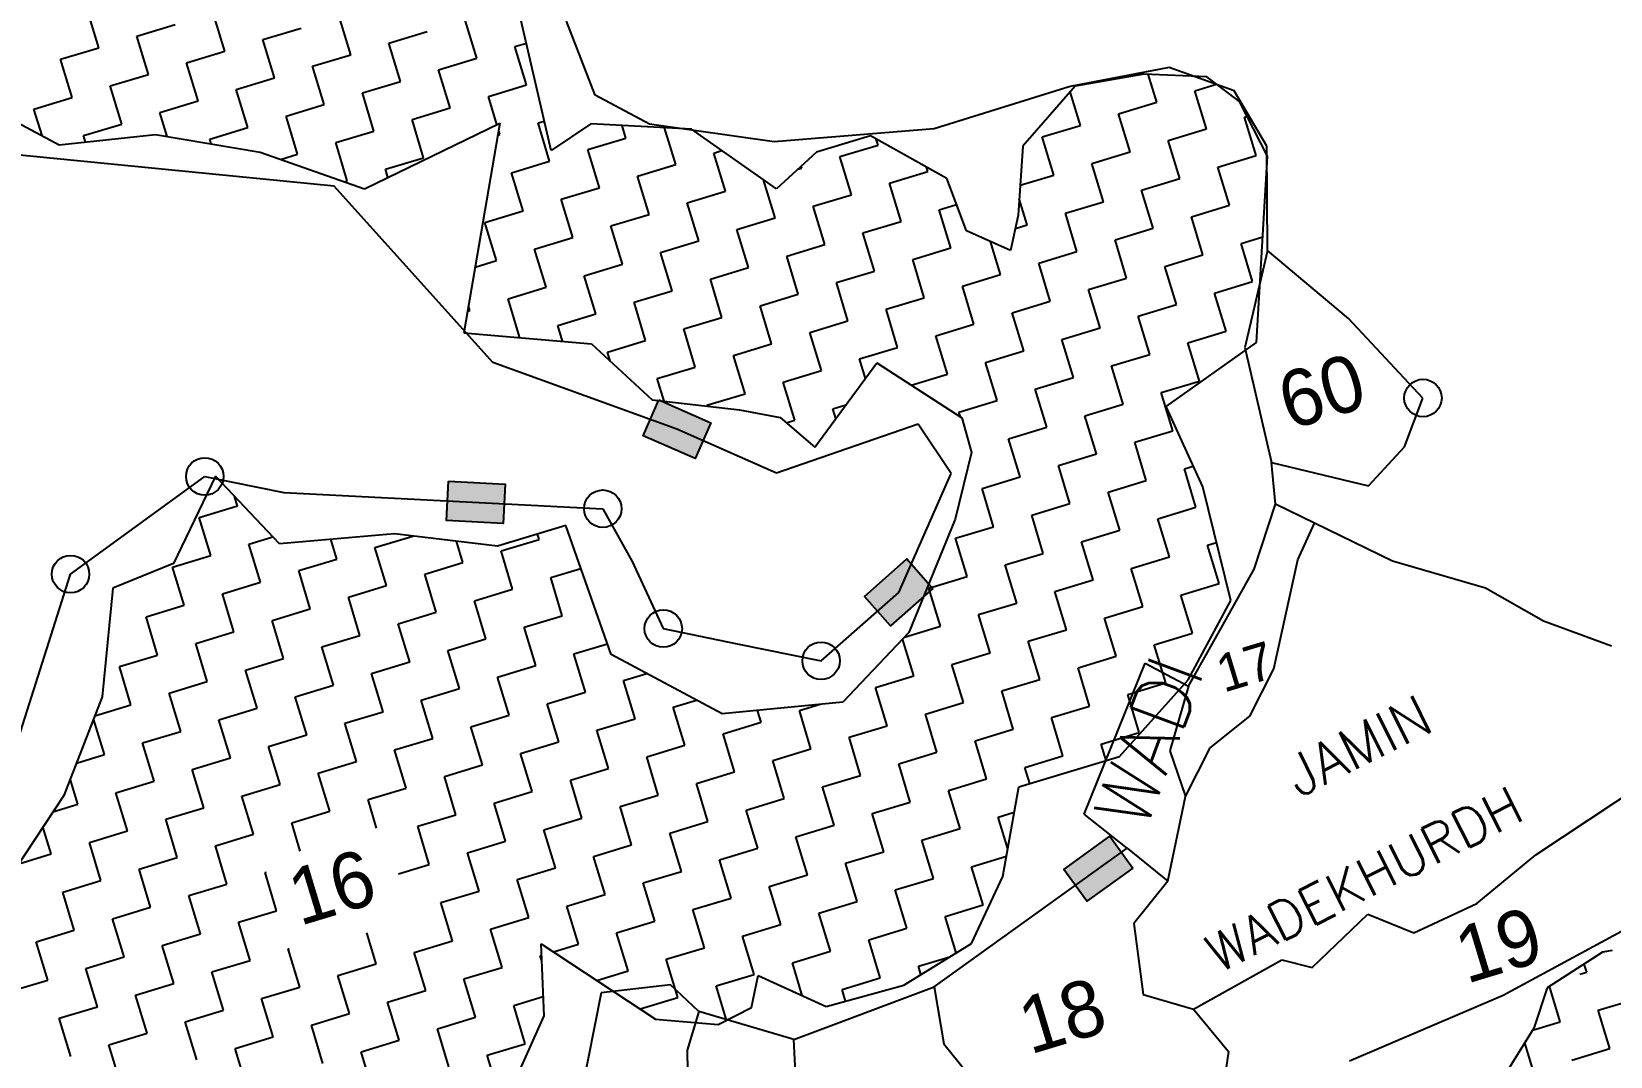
# Model space of a CAD drawing. Header units: metres. Extents: x 321628 to 324492, y 1843491 to 1846201.
# Drawn here: x 322134 to 322760, y 1845057 to 1845463 of the extents above; entities that cross this region are included whole.
import ezdxf

# ---------------------------------------------------------------- set-up
doc = ezdxf.new("R2010")
doc.units = ezdxf.units.M
doc.header["$LTSCALE"] = 0.3
for name, color, linetype in [('POLY_HATCH', 12, 'Continuous'), ('POLY_PARCEL', 6, 'Continuous'), ('POLY_WATER', 4, 'Continuous'), ('TEXT_MAPIN', 7, 'Continuous'), ('TEXT_MAPOUT', 7, 'Continuous'), ('TEXT_PARCEL', 7, 'Continuous'), ('V_BOUND_LINE', 7, 'Continuous')]:
    doc.layers.add(name, color=color, linetype=linetype)
doc.styles.get("Standard").update_dxf_attribs({"font": 'simplex.shx'})
doc.styles.add('TEXT_MAP', font='', dxfattribs={"height": 2.5})
doc.styles.get('TEXT_MAP').set_extended_font_data('Kruti Dev 050')

msp = doc.modelspace()

# ---------------------------------------------------------------- hatches: boundary and pattern name
for points in [[(322397.01, 1845294.09), (322403.3, 1845308.34), (322382.69, 1845317.43), (322376.4, 1845303.17)], [(322320.98, 1845268.44), (322321.76, 1845284), (322299.27, 1845285.14), (322298.48, 1845269.58)], [(322464.16, 1845239.46), (322474.46, 1845227.77), (322491.36, 1845242.66), (322481.06, 1845254.35)], [(322543.25, 1845131.28), (322552.34, 1845118.62), (322570.64, 1845131.77), (322561.54, 1845144.42)]]:
    msp.add_hatch(color=256).paths.add_polyline_path(points)

# ---------------------------------------------------------------- linework, layer by layer
for points in [[(322382.69, 1845317.43), (322403.3, 1845308.34), (322397.01, 1845294.09), (322376.4, 1845303.17)], [(322299.27, 1845285.14), (322321.76, 1845284), (322320.98, 1845268.44), (322298.48, 1845269.58)], [(322491.36, 1845242.66), (322474.46, 1845227.77), (322464.16, 1845239.46), (322481.06, 1845254.35)], [(322570.64, 1845131.77), (322552.34, 1845118.62), (322543.25, 1845131.28), (322561.54, 1845144.42)]]:
    msp.add_lwpolyline(points, close=True)
for centre in [(322685.66, 1845318.12), (322202.62, 1845287.02), (322360.43, 1845274.25), (322149.4, 1845248.31), (322384.44, 1845226.73), (322447, 1845213.96)]:
    msp.add_circle(centre, 7.42)
at = {"layer": 'POLY_HATCH'}
for p, q in [((322340.01, 1845416.27), (322317, 1845515.88)), ((322574.91, 1845446.54), (322547.76, 1845441.73)), ((322599.91, 1845445.43), (322574.91, 1845446.54)), ((322547.76, 1845441.73), (322527.01, 1845417.92)), ((322612.96, 1845435.64), (322599.91, 1845445.43)), ((322623.95, 1845414), (322612.96, 1845435.64)), ((322124.36, 1845429.44), (322144.93, 1845418.44)), ((322144.93, 1845418.44), (322183.07, 1845422.61)), ((322183.07, 1845422.61), (322224.62, 1845415.51)), ((322265.97, 1845400.97), (322319.64, 1845427.07)), ((322319.64, 1845427.07), (322305.39, 1845344.01)), ((322355.64, 1845426.79), (322340.01, 1845416.27)), ((322395.55, 1845424.65), (322355.64, 1845426.79)), ((322429.34, 1845401.02), (322395.55, 1845424.65)), ((322466.58, 1845421.98), (322445.19, 1845415.57)), ((322496.85, 1845405.17), (322466.58, 1845421.98)), ((322224.62, 1845415.51), (322265.97, 1845400.97)), ((322445.19, 1845415.57), (322429.34, 1845401.02)), ((322527.01, 1845417.92), (322525.15, 1845390.59)), ((322619.7, 1845340.13), (322623.95, 1845414)), ((322504.6, 1845384.36), (322496.85, 1845405.17)), ((322525.15, 1845390.59), (322522.14, 1845376.65)), ((322522.14, 1845376.65), (322504.6, 1845384.36)), ((322305.39, 1845344.01), (322355.97, 1845339.64)), ((322355.97, 1845339.64), (322379.96, 1845317.38)), ((322583.8, 1845314.74), (322619.7, 1845340.13)), ((322444.46, 1845298.6), (322469.09, 1845332.07)), ((322469.09, 1845332.07), (322502.78, 1845310.28)), ((322379.96, 1845317.38), (322414.63, 1845313.44)), ((322598.31, 1845282.85), (322583.8, 1845314.74)), ((322414.63, 1845313.44), (322430.76, 1845310.37)), ((322430.76, 1845310.37), (322444.46, 1845298.6)), ((322502.78, 1845310.28), (322506.65, 1845296.46)), ((322506.65, 1845296.46), (322500.17, 1845270.12)), ((322206.88, 1845287.1), (322190.25, 1845252.53)), ((322232.23, 1845260.32), (322206.88, 1845287.1)), ((322609.51, 1845237.86), (322598.31, 1845282.85)), ((322345.76, 1845267.64), (322318.69, 1845259.45)), ((322363.72, 1845216.49), (322345.76, 1845267.64)), ((322500.17, 1845270.12), (322481.77, 1845225.17)), ((322277.82, 1845264.29), (322232.23, 1845260.32)), ((322318.69, 1845259.45), (322277.82, 1845264.29)), ((322190.25, 1845252.53), (322166.12, 1845242.76)), ((322166.12, 1845242.76), (322161.94, 1845199.66)), ((322592.51, 1845206.37), (322609.51, 1845237.86)), ((322481.77, 1845225.17), (322455.65, 1845197.58)), ((322407.8, 1845192.93), (322363.72, 1845216.49)), ((322565.27, 1845176.07), (322592.51, 1845206.37)), ((322161.94, 1845199.66), (322146.68, 1845160.59)), ((322455.65, 1845197.58), (322407.8, 1845192.93)), ((322525.35, 1845163.98), (322565.27, 1845176.07)), ((322146.68, 1845160.59), (322116.32, 1845114.48)), ((322519.11, 1845128.43), (322525.35, 1845163.98)), ((322506.61, 1845101.91), (322519.11, 1845128.43)), ((322337.16, 1845073.29), (322335.96, 1845101.77)), ((322335.96, 1845101.77), (322381.31, 1845071.96)), ((322479.74, 1845085.37), (322506.61, 1845101.91)), ((322756.87, 1845098.4), (322734.92, 1845084.37)), ((322760.68, 1845099.1), (322756.87, 1845098.4)), ((322419.44, 1845076.51), (322422.11, 1845089.16)), ((322422.11, 1845089.16), (322449.04, 1845076.97)), ((322449.04, 1845076.97), (322479.74, 1845085.37)), ((322734.92, 1845084.37), (322729.64, 1845068.38)), ((322327.21, 1845050.74), (322337.16, 1845073.29)), ((322381.31, 1845071.96), (322406.18, 1845069.82)), ((322406.18, 1845069.82), (322419.44, 1845076.51)), ((322729.64, 1845068.38), (322716.6, 1845047.49))]:
    msp.add_line(p, q, dxfattribs=at)
at = {"layer": 'POLY_HATCH', "linetype": 'Continuous'}
for p, q in [((322160.55, 1845456.95), (322155.97, 1845472.09)), ((322175.68, 1845461.54), (322190.81, 1845466.12)), ((322210.53, 1845455.57), (322205.94, 1845470.7)), ((322260.5, 1845454.19), (322255.92, 1845469.32)), ((322310.48, 1845452.81), (322305.9, 1845467.94)), ((322180.27, 1845446.41), (322175.68, 1845461.54)), ((322225.66, 1845460.16), (322240.79, 1845464.74)), ((322230.24, 1845445.03), (322225.66, 1845460.16)), ((322275.64, 1845458.77), (322290.77, 1845463.36)), ((322280.22, 1845443.64), (322275.64, 1845458.77)), ((322325.61, 1845457.39), (322330.19, 1845458.78)), ((322145.42, 1845452.37), (322160.55, 1845456.95)), ((322150, 1845437.24), (322145.42, 1845452.37)), ((322195.4, 1845450.99), (322210.53, 1845455.57)), ((322245.37, 1845449.61), (322260.5, 1845454.19)), ((322295.35, 1845448.23), (322310.48, 1845452.81)), ((322330.2, 1845442.26), (322325.61, 1845457.39)), ((322165.13, 1845441.82), (322180.27, 1845446.41)), ((322199.98, 1845435.86), (322195.4, 1845450.99)), ((322249.96, 1845434.48), (322245.37, 1845449.61)), ((322299.93, 1845433.1), (322295.35, 1845448.23)), ((322580.08, 1845435.35), (322576.71, 1845446.46)), ((322169.72, 1845426.69), (322165.13, 1845441.82)), ((322215.11, 1845440.44), (322230.24, 1845445.03)), ((322219.69, 1845425.31), (322215.11, 1845440.44)), ((322265.09, 1845439.06), (322280.22, 1845443.64)), ((322315.06, 1845437.68), (322330.2, 1845442.26)), ((322595.21, 1845439.94), (322603.77, 1845442.53)), ((322599.79, 1845424.81), (322595.21, 1845439.94)), ((322134.87, 1845432.66), (322150, 1845437.24)), ((322184.85, 1845431.28), (322199.98, 1845435.86)), ((322234.83, 1845429.89), (322249.96, 1845434.48)), ((322269.67, 1845423.93), (322265.09, 1845439.06)), ((322318.45, 1845426.49), (322315.06, 1845437.68)), ((322549.82, 1845426.19), (322545.79, 1845439.47)), ((322564.95, 1845430.77), (322580.08, 1845435.35)), ((322138.07, 1845422.11), (322134.87, 1845432.66)), ((322187.71, 1845421.82), (322184.85, 1845431.28)), ((322239.41, 1845414.76), (322234.83, 1845429.89)), ((322284.8, 1845428.51), (322299.93, 1845433.1)), ((322289.38, 1845413.38), (322284.8, 1845428.51)), ((322334.78, 1845427.13), (322337.32, 1845427.9)), ((322569.53, 1845415.64), (322564.95, 1845430.77)), ((322614.92, 1845429.39), (322615.97, 1845429.71)), ((322619.51, 1845414.26), (322614.92, 1845429.39)), ((322154.59, 1845422.11), (322169.72, 1845426.69)), ((322155.35, 1845419.58), (322154.59, 1845422.11)), ((322204.56, 1845420.73), (322219.69, 1845425.31)), ((322254.54, 1845419.35), (322269.67, 1845423.93)), ((322318.82, 1845422.3), (322319.65, 1845422.55)), ((322319.65, 1845422.55), (322319.15, 1845424.2)), ((322339.36, 1845412), (322334.78, 1845427.13)), ((322354.49, 1845416.58), (322369.62, 1845421.17)), ((322369.62, 1845421.17), (322368.12, 1845426.12)), ((322389.34, 1845410.62), (322384.91, 1845425.22)), ((322534.68, 1845421.61), (322549.82, 1845426.19)), ((322539.27, 1845406.47), (322534.68, 1845421.61)), ((322584.66, 1845420.22), (322599.79, 1845424.81)), ((322205.13, 1845418.84), (322204.56, 1845420.73)), ((322232.61, 1845412.7), (322239.41, 1845414.76)), ((322259.12, 1845404.21), (322254.54, 1845419.35)), ((322359.08, 1845401.45), (322354.49, 1845416.58)), ((322404.47, 1845415.2), (322407.67, 1845416.17)), ((322409.05, 1845400.07), (322404.47, 1845415.2)), ((322454.45, 1845413.82), (322469.58, 1845418.4)), ((322469.58, 1845418.4), (322468.88, 1845420.69)), ((322554.4, 1845411.06), (322569.53, 1845415.64)), ((322589.24, 1845405.09), (322584.66, 1845420.22)), ((322274.25, 1845408.8), (322289.38, 1845413.38)), ((322275.26, 1845405.48), (322274.25, 1845408.8)), ((322324.23, 1845407.42), (322339.36, 1845412)), ((322374.21, 1845406.04), (322389.34, 1845410.62)), ((322437.79, 1845408.78), (322439.31, 1845409.24)), ((322439.31, 1845409.24), (322439.09, 1845409.97)), ((322459.03, 1845398.69), (322454.45, 1845413.82)), ((322489.29, 1845407.86), (322488.74, 1845409.67)), ((322558.98, 1845395.93), (322554.4, 1845411.06)), ((322604.37, 1845409.68), (322619.51, 1845414.26)), ((322608.96, 1845394.54), (322604.37, 1845409.68)), ((322257.84, 1845403.83), (322259.12, 1845404.21)), ((322328.81, 1845392.29), (322324.23, 1845407.42)), ((322378.79, 1845390.9), (322374.21, 1845406.04)), ((322428.77, 1845389.52), (322424.19, 1845404.62)), ((322474.16, 1845403.27), (322489.29, 1845407.86)), ((322478.74, 1845388.14), (322474.16, 1845403.27)), ((322525.96, 1845402.44), (322539.27, 1845406.47)), ((322574.11, 1845400.51), (322589.24, 1845405.09)), ((322343.94, 1845396.87), (322359.08, 1845401.45)), ((322348.53, 1845381.74), (322343.94, 1845396.87)), ((322393.92, 1845395.49), (322409.05, 1845400.07)), ((322443.9, 1845394.11), (322459.03, 1845398.69)), ((322528.72, 1845386.76), (322525.59, 1845397.08)), ((322578.7, 1845385.38), (322574.11, 1845400.51)), ((322313.68, 1845387.7), (322328.81, 1845392.29)), ((322363.66, 1845386.32), (322378.79, 1845390.9)), ((322398.5, 1845380.36), (322393.92, 1845395.49)), ((322448.48, 1845378.97), (322443.9, 1845394.11)), ((322493.87, 1845392.72), (322500.71, 1845394.8)), ((322498.46, 1845377.59), (322493.87, 1845392.72)), ((322543.85, 1845391.34), (322558.98, 1845395.93)), ((322548.43, 1845376.21), (322543.85, 1845391.34)), ((322593.83, 1845389.96), (322608.96, 1845394.54)), ((322598.41, 1845374.83), (322593.83, 1845389.96)), ((322318.27, 1845372.57), (322313.68, 1845387.7)), ((322368.24, 1845371.19), (322363.66, 1845386.32)), ((322413.64, 1845384.94), (322428.77, 1845389.52)), ((322418.22, 1845369.81), (322413.64, 1845384.94)), ((322463.61, 1845383.56), (322478.74, 1845388.14)), ((322468.2, 1845368.43), (322463.61, 1845383.56)), ((322524.02, 1845385.34), (322528.72, 1845386.76)), ((322563.56, 1845380.8), (322578.7, 1845385.38)), ((322333.4, 1845377.15), (322348.53, 1845381.74)), ((322383.37, 1845375.77), (322398.5, 1845380.36)), ((322433.35, 1845374.39), (322448.48, 1845378.97)), ((322483.33, 1845373.01), (322498.46, 1845377.59)), ((322518.17, 1845367.05), (322514.21, 1845380.13)), ((322568.15, 1845365.66), (322563.56, 1845380.8)), ((322613.54, 1845379.41), (322622.11, 1845382.01)), ((322618.12, 1845364.28), (322613.54, 1845379.41)), ((322309.85, 1845370.02), (322318.27, 1845372.57)), ((322337.98, 1845362.02), (322333.4, 1845377.15)), ((322353.11, 1845366.61), (322368.24, 1845371.19)), ((322387.96, 1845360.64), (322383.37, 1845375.77)), ((322437.93, 1845359.26), (322433.35, 1845374.39)), ((322487.91, 1845357.88), (322483.33, 1845373.01)), ((322533.3, 1845371.63), (322548.43, 1845376.21)), ((322537.89, 1845356.5), (322533.3, 1845371.63)), ((322583.28, 1845370.25), (322598.41, 1845374.83)), ((322357.69, 1845351.48), (322353.11, 1845366.61)), ((322403.09, 1845365.23), (322418.22, 1845369.81)), ((322407.67, 1845350.09), (322403.09, 1845365.23)), ((322453.06, 1845363.84), (322468.2, 1845368.43)), ((322503.04, 1845362.46), (322518.17, 1845367.05)), ((322553.02, 1845361.08), (322568.15, 1845365.66)), ((322587.86, 1845355.12), (322583.28, 1845370.25)), ((322322.85, 1845357.44), (322337.98, 1845362.02)), ((322372.83, 1845356.06), (322387.96, 1845360.64)), ((322422.8, 1845354.68), (322437.93, 1845359.26)), ((322457.65, 1845348.71), (322453.06, 1845363.84)), ((322507.62, 1845347.33), (322503.04, 1845362.46)), ((322557.6, 1845345.95), (322553.02, 1845361.08)), ((322602.99, 1845359.7), (322618.12, 1845364.28)), ((322607.58, 1845344.57), (322602.99, 1845359.7)), ((322306.87, 1845352.6), (322307.72, 1845352.86)), ((322307.72, 1845352.86), (322307.2, 1845354.56)), ((322327.43, 1845342.31), (322322.85, 1845357.44)), ((322377.41, 1845340.93), (322372.83, 1845356.06)), ((322427.39, 1845339.55), (322422.8, 1845354.68)), ((322472.78, 1845353.3), (322487.91, 1845357.88)), ((322477.36, 1845338.16), (322472.78, 1845353.3)), ((322522.75, 1845351.91), (322537.89, 1845356.5)), ((322572.73, 1845350.53), (322587.86, 1845355.12)), ((322342.56, 1845346.89), (322357.69, 1845351.48)), ((322344.46, 1845340.63), (322342.56, 1845346.89)), ((322392.54, 1845345.51), (322407.67, 1845350.09)), ((322442.52, 1845344.13), (322457.65, 1845348.71)), ((322492.49, 1845342.75), (322507.62, 1845347.33)), ((322527.34, 1845336.78), (322522.75, 1845351.91)), ((322542.47, 1845341.37), (322557.6, 1845345.95)), ((322577.31, 1845335.4), (322572.73, 1845350.53)), ((322326.9, 1845342.15), (322327.43, 1845342.31)), ((322362.28, 1845336.34), (322377.41, 1845340.93)), ((322397.12, 1845330.38), (322392.54, 1845345.51)), ((322447.1, 1845329), (322442.52, 1845344.13)), ((322497.08, 1845327.62), (322492.49, 1845342.75)), ((322547.05, 1845326.24), (322542.47, 1845341.37)), ((322592.45, 1845339.99), (322607.58, 1845344.57)), ((322597.03, 1845324.85), (322592.45, 1845339.99)), ((322363.36, 1845332.78), (322362.28, 1845336.34)), ((322412.25, 1845334.96), (322427.39, 1845339.55)), ((322416.84, 1845319.83), (322412.25, 1845334.96)), ((322462.23, 1845333.58), (322477.36, 1845338.16)), ((322464.56, 1845325.91), (322462.23, 1845333.58)), ((322512.21, 1845332.2), (322527.34, 1845336.78)), ((322562.18, 1845330.82), (322577.31, 1845335.4)), ((322381.99, 1845325.8), (322397.12, 1845330.38)), ((322431.97, 1845324.42), (322447.1, 1845329)), ((322482.71, 1845323.27), (322497.08, 1845327.62)), ((322516.79, 1845317.07), (322512.21, 1845332.2)), ((322566.77, 1845315.69), (322562.18, 1845330.82)), ((322384.71, 1845316.84), (322381.99, 1845325.8)), ((322436.55, 1845309.28), (322431.97, 1845324.42)), ((322531.92, 1845321.65), (322547.05, 1845326.24)), ((322536.5, 1845306.52), (322531.92, 1845321.65)), ((322581.9, 1845320.27), (322597.03, 1845324.85)), ((322401.71, 1845315.25), (322416.84, 1845319.83)), ((322401.81, 1845314.9), (322401.71, 1845315.25)), ((322451.68, 1845313.87), (322456.85, 1845315.43)), ((322501.66, 1845312.49), (322516.79, 1845317.07)), ((322551.64, 1845311.1), (322566.77, 1845315.69)), ((322586.48, 1845305.14), (322581.9, 1845320.27)), ((322433.21, 1845308.27), (322436.55, 1845309.28)), ((322452.85, 1845310), (322451.68, 1845313.87)), ((322502.21, 1845310.65), (322501.66, 1845312.49)), ((322556.22, 1845295.97), (322551.64, 1845311.1)), ((322521.37, 1845301.94), (322536.5, 1845306.52)), ((322571.35, 1845300.56), (322586.48, 1845305.14)), ((322525.96, 1845286.81), (322521.37, 1845301.94)), ((322541.09, 1845291.39), (322556.22, 1845295.97)), ((322575.93, 1845285.43), (322571.35, 1845300.56)), ((322545.67, 1845276.26), (322541.09, 1845291.39)), ((322591.06, 1845290.01), (322594.57, 1845291.07)), ((322595.65, 1845274.88), (322591.06, 1845290.01)), ((322510.83, 1845282.22), (322525.96, 1845286.81)), ((322560.8, 1845280.84), (322575.93, 1845285.43)), ((322215.55, 1845275.38), (322214.41, 1845279.14)), ((322515.41, 1845267.09), (322510.83, 1845282.22)), ((322565.39, 1845265.71), (322560.8, 1845280.84)), ((322200.42, 1845270.8), (322215.55, 1845275.38)), ((322205, 1845255.67), (322200.42, 1845270.8)), ((322530.54, 1845271.68), (322545.67, 1845276.26)), ((322535.12, 1845256.54), (322530.54, 1845271.68)), ((322580.52, 1845270.29), (322595.65, 1845274.88)), ((322500.28, 1845262.51), (322515.41, 1845267.09)), ((322550.25, 1845261.13), (322565.39, 1845265.71)), ((322585.1, 1845255.16), (322580.52, 1845270.29)), ((322220.13, 1845260.25), (322229.58, 1845263.11)), ((322224.72, 1845245.12), (322220.13, 1845260.25)), ((322254.98, 1845254.29), (322252.61, 1845262.1)), ((322270.11, 1845258.87), (322285.14, 1845263.42)), ((322274.69, 1845243.74), (322270.11, 1845258.87)), ((322304.95, 1845252.9), (322302.39, 1845261.38)), ((322320.09, 1845257.49), (322335.22, 1845262.07)), ((322335.22, 1845262.07), (322334.56, 1845264.25)), ((322504.86, 1845247.38), (322500.28, 1845262.51)), ((322554.84, 1845246), (322550.25, 1845261.13)), ((322600.23, 1845259.75), (322603.79, 1845260.83)), ((322604.81, 1845244.62), (322600.23, 1845259.75)), ((322189.87, 1845251.08), (322205, 1845255.67)), ((322239.85, 1845249.7), (322254.98, 1845254.29)), ((322289.82, 1845248.32), (322304.95, 1845252.9)), ((322324.67, 1845242.36), (322320.09, 1845257.49)), ((322519.99, 1845251.96), (322535.12, 1845256.54)), ((322569.97, 1845250.58), (322585.1, 1845255.16)), ((322194.45, 1845235.95), (322189.87, 1845251.08)), ((322244.43, 1845234.57), (322239.85, 1845249.7)), ((322294.41, 1845233.19), (322289.82, 1845248.32)), ((322339.8, 1845246.94), (322351.76, 1845250.56)), ((322344.38, 1845231.81), (322339.8, 1845246.94)), ((322489.73, 1845242.8), (322504.86, 1845247.38)), ((322524.58, 1845236.83), (322519.99, 1845251.96)), ((322539.71, 1845241.41), (322554.84, 1845246)), ((322574.55, 1845235.45), (322569.97, 1845250.58)), ((322209.59, 1845240.54), (322224.72, 1845245.12)), ((322214.17, 1845225.4), (322209.59, 1845240.54)), ((322259.56, 1845239.15), (322274.69, 1845243.74)), ((322309.54, 1845237.77), (322324.67, 1845242.36)), ((322494.31, 1845227.66), (322489.73, 1845242.8)), ((322544.29, 1845226.28), (322539.71, 1845241.41)), ((322589.68, 1845240.03), (322604.81, 1845244.62)), ((322594.27, 1845224.9), (322589.68, 1845240.03)), ((322179.32, 1845231.37), (322194.45, 1845235.95)), ((322229.3, 1845229.99), (322244.43, 1845234.57)), ((322264.14, 1845224.02), (322259.56, 1845239.15)), ((322279.28, 1845228.61), (322294.41, 1845233.19)), ((322314.12, 1845222.64), (322309.54, 1845237.77)), ((322509.44, 1845232.25), (322524.58, 1845236.83)), ((322559.42, 1845230.87), (322574.55, 1845235.45)), ((322183.91, 1845216.24), (322179.32, 1845231.37)), ((322233.88, 1845214.86), (322229.3, 1845229.99)), ((322283.86, 1845213.48), (322279.28, 1845228.61)), ((322329.25, 1845227.23), (322344.38, 1845231.81)), ((322333.84, 1845212.09), (322329.25, 1845227.23)), ((322480.03, 1845223.34), (322494.31, 1845227.66)), ((322514.03, 1845217.12), (322509.44, 1845232.25)), ((322564, 1845215.73), (322559.42, 1845230.87)), ((322199.04, 1845220.82), (322214.17, 1845225.4)), ((322203.62, 1845205.69), (322199.04, 1845220.82)), ((322249.01, 1845219.44), (322264.14, 1845224.02)), ((322298.99, 1845218.06), (322314.12, 1845222.64)), ((322348.97, 1845216.68), (322362.24, 1845220.7)), ((322483.77, 1845207.95), (322479.33, 1845222.6)), ((322529.16, 1845221.7), (322544.29, 1845226.28)), ((322533.74, 1845206.57), (322529.16, 1845221.7)), ((322579.13, 1845220.32), (322594.27, 1845224.9)), ((322168.78, 1845211.66), (322183.91, 1845216.24)), ((322218.75, 1845210.27), (322233.88, 1845214.86)), ((322253.6, 1845204.31), (322249.01, 1845219.44)), ((322303.57, 1845202.93), (322298.99, 1845218.06)), ((322353.55, 1845201.55), (322348.97, 1845216.68)), ((322498.9, 1845212.53), (322514.03, 1845217.12)), ((322548.87, 1845211.15), (322564, 1845215.73)), ((322583.72, 1845205.19), (322579.13, 1845220.32)), ((322173.36, 1845196.52), (322168.78, 1845211.66)), ((322223.33, 1845195.14), (322218.75, 1845210.27)), ((322268.73, 1845208.89), (322283.86, 1845213.48)), ((322273.31, 1845193.76), (322268.73, 1845208.89)), ((322318.7, 1845207.51), (322333.84, 1845212.09)), ((322368.68, 1845206.13), (322377.88, 1845208.92)), ((322503.48, 1845197.4), (322498.9, 1845212.53)), ((322553.46, 1845196.02), (322548.87, 1845211.15)), ((322188.49, 1845201.11), (322203.62, 1845205.69)), ((322238.47, 1845199.73), (322253.6, 1845204.31)), ((322288.44, 1845198.34), (322303.57, 1845202.93)), ((322323.29, 1845192.38), (322318.7, 1845207.51)), ((322373.26, 1845191), (322368.68, 1845206.13)), ((322468.63, 1845203.37), (322483.77, 1845207.95)), ((322473.22, 1845188.24), (322468.63, 1845203.37)), ((322518.61, 1845201.99), (322533.74, 1845206.57)), ((322523.19, 1845186.85), (322518.61, 1845201.99)), ((322568.59, 1845200.6), (322583.72, 1845205.19)), ((322159.02, 1845192.18), (322173.36, 1845196.52)), ((322193.07, 1845185.98), (322188.49, 1845201.11)), ((322243.05, 1845184.59), (322238.47, 1845199.73)), ((322293.03, 1845183.21), (322288.44, 1845198.34)), ((322338.42, 1845196.96), (322353.55, 1845201.55)), ((322343, 1845181.83), (322338.42, 1845196.96)), ((322388.4, 1845195.58), (322397.61, 1845198.37)), ((322438.37, 1845194.2), (322446.62, 1845196.7)), ((322488.35, 1845192.82), (322503.48, 1845197.4)), ((322538.32, 1845191.44), (322553.46, 1845196.02)), ((322573.17, 1845185.47), (322568.59, 1845200.6)), ((322162.81, 1845176.81), (322158.53, 1845190.94)), ((322208.2, 1845190.56), (322223.33, 1845195.14)), ((322212.79, 1845175.43), (322208.2, 1845190.56)), ((322258.18, 1845189.18), (322273.31, 1845193.76)), ((322308.16, 1845187.8), (322323.29, 1845192.38)), ((322358.13, 1845186.42), (322373.26, 1845191)), ((322392.98, 1845180.45), (322388.4, 1845195.58)), ((322408.11, 1845185.03), (322423.24, 1845189.62)), ((322423.24, 1845189.62), (322421.83, 1845194.29)), ((322442.96, 1845179.07), (322438.37, 1845194.2)), ((322492.93, 1845177.69), (322488.35, 1845192.82)), ((322542.91, 1845176.31), (322538.32, 1845191.44)), ((322177.94, 1845181.39), (322193.07, 1845185.98)), ((322227.92, 1845180.01), (322243.05, 1845184.59)), ((322262.76, 1845174.05), (322258.18, 1845189.18)), ((322277.89, 1845178.63), (322293.03, 1845183.21)), ((322312.74, 1845172.67), (322308.16, 1845187.8)), ((322362.72, 1845171.28), (322358.13, 1845186.42)), ((322412.69, 1845169.9), (322408.11, 1845185.03)), ((322458.09, 1845183.65), (322473.22, 1845188.24)), ((322462.67, 1845168.52), (322458.09, 1845183.65)), ((322508.06, 1845182.27), (322523.19, 1845186.85)), ((322558.04, 1845180.89), (322573.17, 1845185.47)), ((322182.52, 1845166.26), (322177.94, 1845181.39)), ((322232.5, 1845164.88), (322227.92, 1845180.01)), ((322282.48, 1845163.5), (322277.89, 1845178.63)), ((322327.87, 1845177.25), (322343, 1845181.83)), ((322332.45, 1845162.12), (322327.87, 1845177.25)), ((322377.85, 1845175.87), (322392.98, 1845180.45)), ((322427.82, 1845174.49), (322442.96, 1845179.07)), ((322477.8, 1845173.1), (322492.93, 1845177.69)), ((322512.65, 1845167.14), (322508.06, 1845182.27)), ((322559.98, 1845174.47), (322558.04, 1845180.89)), ((322151.7, 1845173.44), (322162.81, 1845176.81)), ((322197.66, 1845170.85), (322212.79, 1845175.43)), ((322202.24, 1845155.71), (322197.66, 1845170.85)), ((322247.63, 1845169.46), (322262.76, 1845174.05)), ((322297.61, 1845168.08), (322312.74, 1845172.67)), ((322347.59, 1845166.7), (322362.72, 1845171.28)), ((322382.43, 1845160.74), (322377.85, 1845175.87)), ((322432.41, 1845159.35), (322427.82, 1845174.49)), ((322482.38, 1845157.97), (322477.8, 1845173.1)), ((322527.78, 1845171.72), (322542.91, 1845176.31)), ((322529.72, 1845165.3), (322527.78, 1845171.72)), ((322152.26, 1845157.1), (322149.23, 1845167.11)), ((322167.39, 1845161.68), (322182.52, 1845166.26)), ((322217.37, 1845160.3), (322232.5, 1845164.88)), ((322252.22, 1845154.33), (322247.63, 1845169.46)), ((322302.19, 1845152.95), (322297.61, 1845168.08)), ((322352.17, 1845151.57), (322347.59, 1845166.7)), ((322397.56, 1845165.32), (322412.69, 1845169.9)), ((322402.15, 1845150.19), (322397.56, 1845165.32)), ((322447.54, 1845163.94), (322462.67, 1845168.52)), ((322497.51, 1845162.56), (322512.65, 1845167.14)), ((322171.98, 1845146.55), (322167.39, 1845161.68)), ((322221.95, 1845145.17), (322217.37, 1845160.3)), ((322267.35, 1845158.92), (322282.48, 1845163.5)), ((322270.76, 1845147.64), (322267.35, 1845158.92)), ((322317.32, 1845157.53), (322332.45, 1845162.12)), ((322367.3, 1845156.15), (322382.43, 1845160.74)), ((322417.28, 1845154.77), (322432.41, 1845159.35)), ((322452.12, 1845148.81), (322447.54, 1845163.94)), ((322502.1, 1845147.43), (322497.51, 1845162.56)), ((322142.42, 1845154.11), (322152.26, 1845157.1)), ((322187.11, 1845151.13), (322202.24, 1845155.71)), ((322237.08, 1845149.75), (322252.22, 1845154.33)), ((322287.06, 1845148.37), (322302.19, 1845152.95)), ((322321.91, 1845142.4), (322317.32, 1845157.53)), ((322371.88, 1845141.02), (322367.3, 1845156.15)), ((322421.86, 1845139.64), (322417.28, 1845154.77)), ((322467.25, 1845153.39), (322482.38, 1845157.97)), ((322471.84, 1845138.26), (322467.25, 1845153.39)), ((322517.23, 1845152.01), (322523.59, 1845153.94)), ((322521.04, 1845139.42), (322517.23, 1845152.01)), ((322141.71, 1845137.38), (322138.46, 1845148.11)), ((322156.85, 1845141.96), (322171.98, 1845146.55)), ((322191.69, 1845136), (322187.11, 1845151.13)), ((322240.5, 1845138.48), (322237.08, 1845149.75)), ((322291.64, 1845133.24), (322287.06, 1845148.37)), ((322337.04, 1845146.99), (322352.17, 1845151.57)), ((322341.62, 1845131.86), (322337.04, 1845146.99)), ((322387.01, 1845145.61), (322402.15, 1845150.19)), ((322391.6, 1845130.47), (322387.01, 1845145.61)), ((322436.99, 1845144.22), (322452.12, 1845148.81)), ((322486.97, 1845142.84), (322502.1, 1845147.43)), ((322161.43, 1845126.83), (322156.85, 1845141.96)), ((322206.82, 1845140.58), (322221.95, 1845145.17)), ((322211.41, 1845125.45), (322206.82, 1845140.58)), ((322306.78, 1845137.82), (322321.91, 1845142.4)), ((322356.75, 1845136.44), (322371.88, 1845141.02)), ((322406.73, 1845135.06), (322421.86, 1845139.64)), ((322441.57, 1845129.09), (322436.99, 1845144.22)), ((322491.55, 1845127.71), (322486.97, 1845142.84)), ((322128.83, 1845133.48), (322141.71, 1845137.38)), ((322176.56, 1845131.42), (322191.69, 1845136)), ((322279.42, 1845129.53), (322291.64, 1845133.24)), ((322311.36, 1845122.69), (322306.78, 1845137.82)), ((322361.34, 1845121.31), (322356.75, 1845136.44)), ((322411.31, 1845119.93), (322406.73, 1845135.06)), ((322456.7, 1845133.68), (322471.84, 1845138.26)), ((322461.29, 1845118.54), (322456.7, 1845133.68)), ((322506.68, 1845132.29), (322520.53, 1845136.49)), ((322146.3, 1845122.25), (322161.43, 1845126.83)), ((322181.14, 1845116.29), (322176.56, 1845131.42)), ((322226.54, 1845130.04), (322227.06, 1845130.19)), ((322231.12, 1845114.9), (322226.54, 1845130.04)), ((322326.49, 1845127.27), (322341.62, 1845131.86)), ((322331.07, 1845112.14), (322326.49, 1845127.27)), ((322376.47, 1845125.89), (322391.6, 1845130.47)), ((322426.44, 1845124.51), (322441.57, 1845129.09)), ((322476.42, 1845123.13), (322491.55, 1845127.71)), ((322511.26, 1845117.16), (322506.68, 1845132.29)), ((322150.88, 1845107.12), (322146.3, 1845122.25)), ((322196.27, 1845120.87), (322211.41, 1845125.45)), ((322200.86, 1845105.74), (322196.27, 1845120.87)), ((322296.23, 1845118.11), (322311.36, 1845122.69)), ((322346.2, 1845116.72), (322361.34, 1845121.31)), ((322381.05, 1845110.76), (322376.47, 1845125.89)), ((322431.03, 1845109.38), (322426.44, 1845124.51)), ((322481, 1845108), (322476.42, 1845123.13)), ((322166.01, 1845111.7), (322181.14, 1845116.29)), ((322215.99, 1845110.32), (322231.12, 1845114.9)), ((322300.81, 1845102.97), (322296.23, 1845118.11)), ((322350.79, 1845101.59), (322346.2, 1845116.72)), ((322396.18, 1845115.34), (322411.31, 1845119.93)), ((322400.76, 1845100.21), (322396.18, 1845115.34)), ((322446.16, 1845113.96), (322461.29, 1845118.54)), ((322496.13, 1845112.58), (322511.26, 1845117.16)), ((322170.6, 1845096.57), (322166.01, 1845111.7)), ((322220.57, 1845095.19), (322215.99, 1845110.32)), ((322315.94, 1845107.56), (322331.07, 1845112.14)), ((322365.92, 1845106.18), (322381.05, 1845110.76)), ((322415.89, 1845104.8), (322431.03, 1845109.38)), ((322450.74, 1845098.83), (322446.16, 1845113.96)), ((322465.87, 1845103.41), (322481, 1845108)), ((322500.5, 1845098.15), (322496.13, 1845112.58)), ((322135.75, 1845102.54), (322150.88, 1845107.12)), ((322140.33, 1845087.4), (322135.75, 1845102.54)), ((322185.73, 1845101.15), (322200.86, 1845105.74)), ((322270.55, 1845093.81), (322266.81, 1845106.14)), ((322285.68, 1845098.39), (322300.81, 1845102.97)), ((322320.52, 1845092.43), (322315.94, 1845107.56)), ((322370.5, 1845091.05), (322365.92, 1845106.18)), ((322420.48, 1845089.66), (322415.89, 1845104.8)), ((322470.45, 1845088.28), (322465.87, 1845103.41)), ((322155.46, 1845091.99), (322170.6, 1845096.57)), ((322190.31, 1845086.02), (322185.73, 1845101.15)), ((322235.7, 1845099.77), (322236.23, 1845099.93)), ((322240.29, 1845084.64), (322235.7, 1845099.77)), ((322290.26, 1845083.26), (322285.68, 1845098.39)), ((322335.66, 1845097.01), (322336.16, 1845097.16)), ((322336.25, 1845095.06), (322335.66, 1845097.01)), ((322340.83, 1845098.58), (322350.79, 1845101.59)), ((322385.63, 1845095.63), (322400.76, 1845100.21)), ((322390.22, 1845080.5), (322385.63, 1845095.63)), ((322435.61, 1845094.25), (322450.74, 1845098.83)), ((322485.59, 1845092.87), (322498.05, 1845096.64)), ((322160.05, 1845076.86), (322155.46, 1845091.99)), ((322205.44, 1845090.61), (322220.57, 1845095.19)), ((322210.02, 1845075.48), (322205.44, 1845090.61)), ((322255.42, 1845089.23), (322270.55, 1845093.81)), ((322260, 1845074.09), (322255.42, 1845089.23)), ((322305.39, 1845087.84), (322320.52, 1845092.43)), ((322358.03, 1845087.27), (322370.5, 1845091.05)), ((322405.35, 1845085.08), (322420.48, 1845089.66)), ((322439.54, 1845081.27), (322435.61, 1845094.25)), ((322486.58, 1845089.58), (322485.59, 1845092.87)), ((322747.86, 1845089.71), (322750.6, 1845090.54)), ((322750.6, 1845090.54), (322749.62, 1845093.77)), ((322125.2, 1845082.82), (322140.33, 1845087.4)), ((322175.18, 1845081.44), (322190.31, 1845086.02)), ((322225.16, 1845080.06), (322240.29, 1845084.64)), ((322275.13, 1845078.68), (322290.26, 1845083.26)), ((322309.98, 1845072.71), (322305.39, 1845087.84)), ((322409.47, 1845071.48), (322405.35, 1845085.08)), ((322455.32, 1845083.7), (322470.45, 1845088.28)), ((322456.73, 1845079.07), (322455.32, 1845083.7)), ((322740.05, 1845070.83), (322735.78, 1845084.92)), ((322144.92, 1845072.27), (322160.05, 1845076.86)), ((322179.76, 1845066.31), (322175.18, 1845081.44)), ((322229.74, 1845064.93), (322225.16, 1845080.06)), ((322279.71, 1845063.55), (322275.13, 1845078.68)), ((322325.11, 1845077.3), (322336.85, 1845080.85)), ((322329.69, 1845062.16), (322325.11, 1845077.3)), ((322375.23, 1845075.96), (322390.22, 1845080.5)), ((322755.18, 1845075.41), (322770.31, 1845079.99)), ((322149.5, 1845057.14), (322144.92, 1845072.27)), ((322194.89, 1845070.89), (322210.02, 1845075.48)), ((322199.48, 1845055.76), (322194.89, 1845070.89)), ((322244.87, 1845069.51), (322260, 1845074.09)), ((322294.85, 1845068.13), (322309.98, 1845072.71)), ((322729.1, 1845067.51), (322740.05, 1845070.83)), ((322759.77, 1845060.28), (322755.18, 1845075.41)), ((322164.63, 1845061.73), (322179.76, 1845066.31)), ((322214.61, 1845060.34), (322229.74, 1845064.93)), ((322249.45, 1845054.38), (322244.87, 1845069.51)), ((322299.43, 1845053), (322294.85, 1845068.13)), ((322169.21, 1845046.59), (322164.63, 1845061.73)), ((322219.19, 1845045.21), (322214.61, 1845060.34)), ((322264.58, 1845058.96), (322279.71, 1845063.55)), ((322269.17, 1845043.83), (322264.58, 1845058.96)), ((322314.56, 1845057.58), (322329.69, 1845062.16)), ((322729.5, 1845051.11), (322726.03, 1845062.59)), ((322744.63, 1845055.7), (322759.77, 1845060.28)), ((322318.63, 1845044.15), (322314.56, 1845057.58))]:
    msp.add_line(p, q, dxfattribs=at)
at = {"layer": 'POLY_PARCEL'}
for p, q in [((322253.89, 1845402.05), (322065.95, 1845420.58)), ((322316.9, 1845332.21), (322253.89, 1845402.05)), ((322624.04, 1845376.53), (322615.07, 1845338.11)), ((322615.07, 1845338.11), (322625.54, 1845292.59)), ((322389.85, 1845305.76), (322316.9, 1845332.21)), ((322429.27, 1845288.38), (322389.85, 1845305.76)), ((322485.45, 1845307.8), (322429.27, 1845288.38)), ((322498.59, 1845288.23), (322485.45, 1845307.8)), ((322149.4, 1845248.31), (322202.62, 1845287.02)), ((322202.62, 1845287.02), (322233.9, 1845280.63)), ((322477.76, 1845241.06), (322498.59, 1845288.23)), ((322233.9, 1845280.63), (322360.43, 1845274.25)), ((322360.43, 1845274.25), (322372.08, 1845253.27)), ((322618.69, 1845250.25), (322627.14, 1845276.01)), ((322372.08, 1845253.27), (322384.44, 1845226.73)), ((322120.04, 1845156.26), (322149.4, 1845248.31)), ((322604.51, 1845224.84), (322618.69, 1845250.25)), ((322447, 1845213.96), (322477.76, 1845241.06)), ((322384.44, 1845226.73), (322413.69, 1845220.69)), ((322413.69, 1845220.69), (322447, 1845213.96)), ((322592.7, 1845203.86), (322604.51, 1845224.84)), ((322551.34, 1845153.18), (322575.45, 1845213.08)), ((322575.45, 1845213.08), (322592.7, 1845203.86)), ((322592.7, 1845203.86), (322585.26, 1845178.27)), ((322585.26, 1845178.27), (322591.48, 1845160.15)), ((322568.35, 1845139.72), (322551.34, 1845153.18)), ((322491.77, 1845084.69), (322568.35, 1845139.72)), ((322568.35, 1845139.72), (322584.47, 1845126.66)), ((322807.61, 1845130.01), (322717.52, 1845081.31)), ((322717.52, 1845081.31), (322656.48, 1845055.3)), ((322436.13, 1845063.79), (322398.56, 1845074.98)), ((322594.63, 1845075.92), (322608.5, 1845059.11)), ((322608.5, 1845059.11), (322606.12, 1845042.53))]:
    msp.add_line(p, q, dxfattribs=at)
at = {"layer": 'POLY_WATER'}
for p, q in [((322357.36, 1845438.18), (322346.06, 1845467.44)), ((322584.97, 1845449.08), (322545.75, 1845441.59)), ((322610.73, 1845439.81), (322584.97, 1845449.08)), ((322545.75, 1845441.59), (322491.77, 1845424.75)), ((322623.71, 1845417.89), (322610.73, 1845439.81)), ((322378.91, 1845426.66), (322357.36, 1845438.18)), ((322428.38, 1845419.7), (322378.91, 1845426.66)), ((322491.77, 1845424.75), (322428.38, 1845419.7)), ((322624.04, 1845376.53), (322623.71, 1845417.89)), ((322656.1, 1845349.65), (322624.04, 1845376.53)), ((322685.66, 1845318.12), (322656.1, 1845349.65)), ((322678.33, 1845298.83), (322685.66, 1845318.12)), ((322664, 1845283.27), (322678.33, 1845298.83)), ((322627.14, 1845276.01), (322625.54, 1845292.59)), ((322625.54, 1845292.59), (322664, 1845283.27)), ((322642.58, 1845268.5), (322627.14, 1845276.01)), ((322673.51, 1845253.47), (322642.58, 1845268.5)), ((322710.46, 1845242.71), (322673.51, 1845253.47)), ((322733.45, 1845229.67), (322710.46, 1845242.71)), ((322760.36, 1845219.78), (322733.45, 1845229.67))]:
    msp.add_line(p, q, dxfattribs=at)
at = {"layer": 'V_BOUND_LINE'}
for p, q in [((322636.07, 1845254.03), (322642.58, 1845268.5)), ((322626.56, 1845210.78), (322636.07, 1845254.03)), ((322617.06, 1845191.98), (322626.56, 1845210.78)), ((322601.22, 1845179.4), (322617.06, 1845191.98)), ((322591.48, 1845160.15), (322601.22, 1845179.4)), ((322730.45, 1845137.06), (322772.75, 1845165.06)), ((322584.47, 1845126.66), (322591.48, 1845160.15)), ((322707.01, 1845117.74), (322730.45, 1845137.06)), ((322584.47, 1845126.66), (322571.01, 1845109.86)), ((322682, 1845106.09), (322707.01, 1845117.74)), ((322571.01, 1845109.86), (322574.75, 1845081.73)), ((322641.67, 1845092.39), (322663.8, 1845113.54)), ((322663.8, 1845113.54), (322682, 1845106.09)), ((322594.63, 1845075.92), (322629.63, 1845095.41)), ((322629.63, 1845095.41), (322641.67, 1845092.39)), ((322387.28, 1845085.45), (322359.84, 1845082.35)), ((322398.56, 1845074.98), (322387.28, 1845085.45)), ((322436.13, 1845063.79), (322491.77, 1845084.69)), ((322491.77, 1845084.69), (322495.7, 1845062.16)), ((322359.84, 1845082.35), (322347.2, 1845018.91)), ((322574.75, 1845081.73), (322594.63, 1845075.92)), ((322398.56, 1845074.98), (322393.85, 1845059.56)), ((322393.85, 1845059.56), (322394.45, 1845030.8)), ((322441.64, 1844959.55), (322436.13, 1845063.79)), ((322495.7, 1845062.16), (322534.68, 1845013.78))]:
    msp.add_line(p, q, dxfattribs=at)

# ---------------------------------------------------------------- texts
at = {"layer": 'TEXT_MAPIN'}
msp.add_text('WADI', height=22.408, rotation=69.82808, dxfattribs=at).set_placement((322575.65, 1845146.2))
at = {"layer": 'TEXT_MAPOUT'}
for s, height, rotation, p in [('JAMIN', 16.122, 26.48132, (322636.43, 1845159.56)), ('WADEKHURDH', 15.122, 26.69686, (322604.63, 1845089.94))]:
    msp.add_text(s, height=height, rotation=rotation, dxfattribs=at).set_placement(p)
at = {"layer": 'TEXT_PARCEL', "style": 'TEXT_MAP'}
for s, height, p in [('60', 22.408, (322632.75, 1845305.34)), ('17', 14.939, (322606.69, 1845201.29)), ('16', 22.408, (322240.26, 1845108.79)), ('19', 22.408, (322702.89, 1845085.84)), ('18', 22.408, (322529.84, 1845057.82))]:
    msp.add_text(s, height=height, rotation=16.8516, dxfattribs=at).set_placement(p)

doc.saveas('drawing.dxf')
